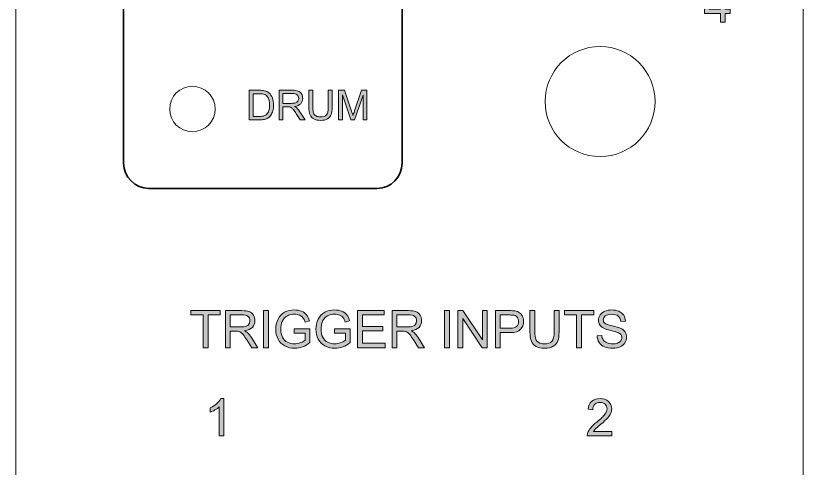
# Model space of a CAD drawing. Header units: millimetres. Extents: x -27 to 27, y -111 to 111.
# Drawn here: x -26.9 to 26.9, y -28.5 to 2.4 of the extents above; entities that cross this region are included whole.
import ezdxf

# ---------------------------------------------------------------- set-up
doc = ezdxf.new("R2010")
doc.units = ezdxf.units.MM
doc.header["$MEASUREMENT"] = 0
doc.layers.add('Decoupe', color=7, linetype='Continuous')
doc.layers.add('Impression', color=7, linetype='Continuous')

# ---------------------------------------------------------------- blocks, each defined once
blk = doc.blocks.new('block 2')
at = {"layer": 'Decoupe', "color": 240, "lineweight": 18, "true_color": 0xed1c24}
blk.add_lwpolyline([(26.86, -110.998), (-26.86, -110.998), (-26.86, 110.998), (26.86, 110.998), (26.86, -110.998)], dxfattribs=at)
at = {"layer": 'Decoupe', "color": 240, "lineweight": 18, "true_color": 0xed1f24}
for points in [[(9.25, -3.494), (9.25, -5.565), (10.929, -7.244), (13, -7.244), (15.071, -7.244), (16.75, -5.565), (16.75, -3.494), (16.75, -1.423), (15.071, 0.256), (13, 0.256), (10.929, 0.256), (9.25, -1.423), (9.25, -3.494)], [(-16.36, -4), (-16.36, -4.856), (-15.666, -5.55), (-14.81, -5.55), (-13.954, -5.55), (-13.259, -4.856), (-13.259, -4), (-13.259, -3.144), (-13.954, -2.45), (-14.81, -2.45), (-15.666, -2.45), (-16.36, -3.144), (-16.36, -4)]]:
    blk.add_open_spline(points, degree=3, knots=[0, 0, 0, 0, 1, 1, 1, 2, 2, 2, 3, 3, 3, 4, 4, 4, 4], dxfattribs=at)
blk = doc.blocks.new('block 4')
at = {"layer": 'Impression', "true_color": 0xffffff}
h = blk.add_hatch(color=7, dxfattribs=at)
h.dxf.hatch_style = 2
edge = h.paths.add_edge_path()
edge.add_spline(control_points=[(-12.667, -26.268), (-12.667, -26.268), (-12.977, -26.268), (-12.977, -26.268), (-12.977, -26.268), (-12.977, -24.292), (-12.977, -24.292), (-13.051, -24.363), (-13.149, -24.434), (-13.271, -24.506), (-13.391, -24.577), (-13.5, -24.63), (-13.597, -24.666), (-13.597, -24.666), (-13.597, -24.366), (-13.597, -24.366), (-13.423, -24.284), (-13.272, -24.186), (-13.142, -24.07), (-13.012, -23.954), (-12.92, -23.841), (-12.866, -23.732), (-12.866, -23.732), (-12.667, -23.732), (-12.667, -23.732), (-12.667, -23.732), (-12.667, -26.268), (-12.667, -26.268)], knot_values=[0, 0, 0, 0, 1, 1, 1, 2, 2, 2, 3, 3, 3, 4, 4, 4, 5, 5, 5, 6, 6, 6, 7, 7, 7, 8, 8, 8, 9, 9, 9, 9], degree=3, periodic=1)
at = {"layer": 'Impression', "lineweight": 0}
blk.add_open_spline([(-12.667, -26.268), (-12.667, -26.268), (-12.977, -26.268), (-12.977, -26.268), (-12.977, -26.268), (-12.977, -24.292), (-12.977, -24.292), (-13.051, -24.363), (-13.149, -24.434), (-13.271, -24.506), (-13.391, -24.577), (-13.5, -24.63), (-13.597, -24.666), (-13.597, -24.666), (-13.597, -24.366), (-13.597, -24.366), (-13.423, -24.284), (-13.272, -24.186), (-13.142, -24.07), (-13.012, -23.954), (-12.92, -23.841), (-12.866, -23.732), (-12.866, -23.732), (-12.667, -23.732), (-12.667, -23.732), (-12.667, -23.732), (-12.667, -26.268), (-12.667, -26.268)], degree=3, knots=[0, 0, 0, 0, 1, 1, 1, 2, 2, 2, 3, 3, 3, 4, 4, 4, 5, 5, 5, 6, 6, 6, 7, 7, 7, 8, 8, 8, 9, 9, 9, 9], dxfattribs=at)
blk = doc.blocks.new('block 5')
at = {"layer": 'Impression', "true_color": 0xffffff}
h = blk.add_hatch(color=7, dxfattribs=at)
h.dxf.hatch_style = 2
edge = h.paths.add_edge_path()
edge.add_spline(control_points=[(13.795, -25.97), (13.795, -25.97), (13.795, -26.268), (13.795, -26.268), (13.795, -26.268), (12.126, -26.268), (12.126, -26.268), (12.124, -26.193), (12.136, -26.121), (12.162, -26.052), (12.205, -25.939), (12.273, -25.827), (12.367, -25.717), (12.46, -25.606), (12.595, -25.479), (12.772, -25.334), (13.047, -25.109), (13.232, -24.931), (13.328, -24.799), (13.425, -24.668), (13.473, -24.544), (13.473, -24.426), (13.473, -24.303), (13.429, -24.2), (13.341, -24.115), (13.253, -24.031), (13.139, -23.989), (12.998, -23.989), (12.848, -23.989), (12.729, -24.034), (12.639, -24.123), (12.55, -24.213), (12.504, -24.337), (12.503, -24.495), (12.503, -24.495), (12.185, -24.463), (12.185, -24.463), (12.206, -24.225), (12.289, -24.044), (12.431, -23.919), (12.573, -23.795), (12.764, -23.732), (13.005, -23.732), (13.247, -23.732), (13.439, -23.799), (13.58, -23.934), (13.721, -24.068), (13.792, -24.234), (13.792, -24.433), (13.792, -24.534), (13.771, -24.634), (13.73, -24.731), (13.688, -24.829), (13.62, -24.932), (13.524, -25.04), (13.428, -25.147), (13.269, -25.296), (13.046, -25.484), (12.86, -25.64), (12.74, -25.746), (12.688, -25.802), (12.635, -25.857), (12.591, -25.914), (12.557, -25.97), (12.557, -25.97), (13.795, -25.97), (13.795, -25.97)], knot_values=[0, 0, 0, 0, 1, 1, 1, 2, 2, 2, 3, 3, 3, 4, 4, 4, 5, 5, 5, 6, 6, 6, 7, 7, 7, 8, 8, 8, 9, 9, 9, 10, 10, 10, 11, 11, 11, 12, 12, 12, 13, 13, 13, 14, 14, 14, 15, 15, 15, 16, 16, 16, 17, 17, 17, 18, 18, 18, 19, 19, 19, 20, 20, 20, 21, 21, 21, 22, 22, 22, 22], degree=3, periodic=1)
at = {"layer": 'Impression', "lineweight": 0}
blk.add_open_spline([(13.795, -25.97), (13.795, -25.97), (13.795, -26.268), (13.795, -26.268), (13.795, -26.268), (12.126, -26.268), (12.126, -26.268), (12.124, -26.193), (12.136, -26.121), (12.162, -26.052), (12.205, -25.939), (12.273, -25.827), (12.367, -25.717), (12.46, -25.606), (12.595, -25.479), (12.772, -25.334), (13.047, -25.109), (13.232, -24.931), (13.328, -24.799), (13.425, -24.668), (13.473, -24.544), (13.473, -24.426), (13.473, -24.303), (13.429, -24.2), (13.341, -24.115), (13.253, -24.031), (13.139, -23.989), (12.998, -23.989), (12.848, -23.989), (12.729, -24.034), (12.639, -24.123), (12.55, -24.213), (12.504, -24.337), (12.503, -24.495), (12.503, -24.495), (12.185, -24.463), (12.185, -24.463), (12.206, -24.225), (12.289, -24.044), (12.431, -23.919), (12.573, -23.795), (12.764, -23.732), (13.005, -23.732), (13.247, -23.732), (13.439, -23.799), (13.58, -23.934), (13.721, -24.068), (13.792, -24.234), (13.792, -24.433), (13.792, -24.534), (13.771, -24.634), (13.73, -24.731), (13.688, -24.829), (13.62, -24.932), (13.524, -25.04), (13.428, -25.147), (13.269, -25.296), (13.046, -25.484), (12.86, -25.64), (12.74, -25.746), (12.688, -25.802), (12.635, -25.857), (12.591, -25.914), (12.557, -25.97), (12.557, -25.97), (13.795, -25.97), (13.795, -25.97)], degree=3, knots=[0, 0, 0, 0, 1, 1, 1, 2, 2, 2, 3, 3, 3, 4, 4, 4, 5, 5, 5, 6, 6, 6, 7, 7, 7, 8, 8, 8, 9, 9, 9, 10, 10, 10, 11, 11, 11, 12, 12, 12, 13, 13, 13, 14, 14, 14, 15, 15, 15, 16, 16, 16, 17, 17, 17, 18, 18, 18, 19, 19, 19, 20, 20, 20, 21, 21, 21, 22, 22, 22, 22], dxfattribs=at)
blk = doc.blocks.new('block 9')
at = {"layer": 'Impression', "true_color": 0xffffff}
h = blk.add_hatch(color=7, dxfattribs=at)
h.dxf.hatch_style = 2
edge = h.paths.add_edge_path()
edge.add_spline(control_points=[(-7.857, -19.272), (-7.857, -19.272), (-7.857, -18.976), (-7.857, -18.976), (-7.857, -18.976), (-6.788, -18.974), (-6.788, -18.974), (-6.788, -18.974), (-6.788, -19.911), (-6.788, -19.911), (-6.952, -20.042), (-7.121, -20.141), (-7.295, -20.207), (-7.47, -20.273), (-7.649, -20.306), (-7.833, -20.306), (-8.081, -20.306), (-8.306, -20.253), (-8.509, -20.146), (-8.712, -20.04), (-8.865, -19.886), (-8.968, -19.686), (-9.072, -19.485), (-9.123, -19.26), (-9.123, -19.012), (-9.123, -18.766), (-9.072, -18.537), (-8.969, -18.324), (-8.866, -18.111), (-8.718, -17.953), (-8.525, -17.849), (-8.332, -17.746), (-8.11, -17.694), (-7.859, -17.694), (-7.676, -17.694), (-7.511, -17.724), (-7.364, -17.783), (-7.216, -17.842), (-7.1, -17.924), (-7.016, -18.03), (-6.933, -18.136), (-6.869, -18.274), (-6.825, -18.444), (-6.825, -18.444), (-7.127, -18.526), (-7.127, -18.526), (-7.164, -18.398), (-7.212, -18.297), (-7.268, -18.223), (-7.324, -18.15), (-7.405, -18.091), (-7.509, -18.047), (-7.614, -18.002), (-7.729, -17.98), (-7.857, -17.98), (-8.01, -17.98), (-8.142, -18.003), (-8.253, -18.05), (-8.365, -18.096), (-8.454, -18.158), (-8.522, -18.233), (-8.591, -18.309), (-8.644, -18.393), (-8.682, -18.483), (-8.746, -18.639), (-8.779, -18.809), (-8.779, -18.991), (-8.779, -19.216), (-8.74, -19.405), (-8.662, -19.556), (-8.584, -19.708), (-8.472, -19.821), (-8.324, -19.894), (-8.176, -19.967), (-8.018, -20.004), (-7.852, -20.004), (-7.707, -20.004), (-7.566, -19.976), (-7.428, -19.921), (-7.291, -19.865), (-7.186, -19.805), (-7.115, -19.742), (-7.115, -19.742), (-7.115, -19.272), (-7.115, -19.272), (-7.115, -19.272), (-7.857, -19.272), (-7.857, -19.272)], knot_values=[0, 0, 0, 0, 1, 1, 1, 2, 2, 2, 3, 3, 3, 4, 4, 4, 5, 5, 5, 6, 6, 6, 7, 7, 7, 8, 8, 8, 9, 9, 9, 10, 10, 10, 11, 11, 11, 12, 12, 12, 13, 13, 13, 14, 14, 14, 15, 15, 15, 16, 16, 16, 17, 17, 17, 18, 18, 18, 19, 19, 19, 20, 20, 20, 21, 21, 21, 22, 22, 22, 23, 23, 23, 24, 24, 24, 25, 25, 25, 26, 26, 26, 27, 27, 27, 28, 28, 28, 29, 29, 29, 29], degree=3, periodic=1)
h = blk.add_hatch(color=7, dxfattribs=at)
h.dxf.hatch_style = 2
edge = h.paths.add_edge_path()
edge.add_spline(control_points=[(-5.113, -19.272), (-5.113, -19.272), (-5.113, -18.976), (-5.113, -18.976), (-5.113, -18.976), (-4.044, -18.974), (-4.044, -18.974), (-4.044, -18.974), (-4.044, -19.911), (-4.044, -19.911), (-4.208, -20.042), (-4.377, -20.141), (-4.552, -20.207), (-4.727, -20.273), (-4.906, -20.306), (-5.089, -20.306), (-5.337, -20.306), (-5.562, -20.253), (-5.765, -20.146), (-5.968, -20.04), (-6.121, -19.886), (-6.225, -19.686), (-6.328, -19.485), (-6.38, -19.26), (-6.38, -19.012), (-6.38, -18.766), (-6.328, -18.537), (-6.225, -18.324), (-6.123, -18.111), (-5.974, -17.953), (-5.782, -17.849), (-5.589, -17.746), (-5.367, -17.694), (-5.115, -17.694), (-4.933, -17.694), (-4.767, -17.724), (-4.62, -17.783), (-4.472, -17.842), (-4.357, -17.924), (-4.273, -18.03), (-4.189, -18.136), (-4.125, -18.274), (-4.082, -18.444), (-4.082, -18.444), (-4.383, -18.526), (-4.383, -18.526), (-4.421, -18.398), (-4.468, -18.297), (-4.524, -18.223), (-4.581, -18.15), (-4.661, -18.091), (-4.765, -18.047), (-4.87, -18.002), (-4.986, -17.98), (-5.113, -17.98), (-5.266, -17.98), (-5.398, -18.003), (-5.509, -18.05), (-5.621, -18.096), (-5.711, -18.158), (-5.779, -18.233), (-5.848, -18.309), (-5.901, -18.393), (-5.939, -18.483), (-6.003, -18.639), (-6.035, -18.809), (-6.035, -18.991), (-6.035, -19.216), (-5.996, -19.405), (-5.919, -19.556), (-5.841, -19.708), (-5.729, -19.821), (-5.58, -19.894), (-5.432, -19.967), (-5.274, -20.004), (-5.108, -20.004), (-4.964, -20.004), (-4.822, -19.976), (-4.685, -19.921), (-4.547, -19.865), (-4.442, -19.805), (-4.371, -19.742), (-4.371, -19.742), (-4.371, -19.272), (-4.371, -19.272), (-4.371, -19.272), (-5.113, -19.272), (-5.113, -19.272)], knot_values=[0, 0, 0, 0, 1, 1, 1, 2, 2, 2, 3, 3, 3, 4, 4, 4, 5, 5, 5, 6, 6, 6, 7, 7, 7, 8, 8, 8, 9, 9, 9, 10, 10, 10, 11, 11, 11, 12, 12, 12, 13, 13, 13, 14, 14, 14, 15, 15, 15, 16, 16, 16, 17, 17, 17, 18, 18, 18, 19, 19, 19, 20, 20, 20, 21, 21, 21, 22, 22, 22, 23, 23, 23, 24, 24, 24, 25, 25, 25, 26, 26, 26, 27, 27, 27, 28, 28, 28, 29, 29, 29, 29], degree=3, periodic=1)
h = blk.add_hatch(color=7, dxfattribs=at)
h.dxf.hatch_style = 2
edge = h.paths.add_edge_path()
edge.add_spline(control_points=[(12.8, -19.451), (12.8, -19.451), (13.115, -19.424), (13.115, -19.424), (13.13, -19.55), (13.164, -19.654), (13.22, -19.735), (13.274, -19.815), (13.359, -19.881), (13.473, -19.931), (13.588, -19.981), (13.717, -20.006), (13.861, -20.006), (13.988, -20.006), (14.101, -19.987), (14.199, -19.949), (14.296, -19.911), (14.369, -19.859), (14.416, -19.793), (14.464, -19.727), (14.488, -19.655), (14.488, -19.577), (14.488, -19.498), (14.465, -19.429), (14.419, -19.37), (14.373, -19.31), (14.297, -19.261), (14.192, -19.22), (14.124, -19.194), (13.974, -19.153), (13.742, -19.097), (13.51, -19.042), (13.348, -18.989), (13.255, -18.94), (13.134, -18.877), (13.044, -18.798), (12.985, -18.705), (12.926, -18.611), (12.896, -18.506), (12.896, -18.39), (12.896, -18.263), (12.932, -18.144), (13.005, -18.033), (13.077, -17.922), (13.183, -17.838), (13.321, -17.78), (13.461, -17.723), (13.615, -17.694), (13.785, -17.694), (13.972, -17.694), (14.137, -17.724), (14.281, -17.785), (14.423, -17.845), (14.533, -17.934), (14.61, -18.051), (14.687, -18.168), (14.728, -18.301), (14.734, -18.449), (14.734, -18.449), (14.414, -18.473), (14.414, -18.473), (14.396, -18.313), (14.338, -18.193), (14.239, -18.111), (14.139, -18.03), (13.993, -17.989), (13.799, -17.989), (13.596, -17.989), (13.45, -18.026), (13.357, -18.1), (13.264, -18.174), (13.218, -18.263), (13.218, -18.368), (13.218, -18.458), (13.251, -18.533), (13.317, -18.592), (13.381, -18.65), (13.549, -18.71), (13.82, -18.772), (14.092, -18.833), (14.279, -18.887), (14.379, -18.933), (14.527, -19.001), (14.635, -19.086), (14.705, -19.191), (14.775, -19.294), (14.81, -19.414), (14.81, -19.549), (14.81, -19.684), (14.771, -19.811), (14.695, -19.929), (14.618, -20.048), (14.507, -20.141), (14.363, -20.207), (14.219, -20.273), (14.057, -20.306), (13.876, -20.306), (13.648, -20.306), (13.457, -20.272), (13.302, -20.206), (13.147, -20.139), (13.027, -20.039), (12.938, -19.905), (12.851, -19.771), (12.804, -19.62), (12.8, -19.451)], knot_values=[0, 0, 0, 0, 1, 1, 1, 2, 2, 2, 3, 3, 3, 4, 4, 4, 5, 5, 5, 6, 6, 6, 7, 7, 7, 8, 8, 8, 9, 9, 9, 10, 10, 10, 11, 11, 11, 12, 12, 12, 13, 13, 13, 14, 14, 14, 15, 15, 15, 16, 16, 16, 17, 17, 17, 18, 18, 18, 19, 19, 19, 20, 20, 20, 21, 21, 21, 22, 22, 22, 23, 23, 23, 24, 24, 24, 25, 25, 25, 26, 26, 26, 27, 27, 27, 28, 28, 28, 29, 29, 29, 30, 30, 30, 31, 31, 31, 32, 32, 32, 33, 33, 33, 34, 34, 34, 35, 35, 35, 35], degree=3, periodic=1)
h = blk.add_hatch(color=7, dxfattribs=at)
h.dxf.hatch_style = 2
h.paths.add_polyline_path([(-14.079, -20.263), (-14.079, -18.035), (-14.911, -18.035), (-14.911, -17.737), (-12.909, -17.737), (-12.909, -18.035), (-13.745, -18.035), (-13.745, -20.263)])
h = blk.add_hatch(color=7, dxfattribs=at)
h.dxf.hatch_style = 2
edge = h.paths.add_edge_path()
edge.add_spline(control_points=[(-12.562, -20.263), (-12.562, -20.263), (-12.562, -17.737), (-12.562, -17.737), (-12.562, -17.737), (-11.442, -17.737), (-11.442, -17.737), (-11.217, -17.737), (-11.046, -17.76), (-10.929, -17.806), (-10.811, -17.851), (-10.718, -17.931), (-10.648, -18.046), (-10.578, -18.16), (-10.543, -18.288), (-10.543, -18.426), (-10.543, -18.606), (-10.601, -18.756), (-10.717, -18.879), (-10.833, -19.002), (-11.012, -19.08), (-11.254, -19.114), (-11.166, -19.156), (-11.099, -19.198), (-11.053, -19.239), (-10.955, -19.329), (-10.862, -19.441), (-10.775, -19.575), (-10.775, -19.575), (-10.336, -20.263), (-10.336, -20.263), (-10.336, -20.263), (-10.756, -20.263), (-10.756, -20.263), (-10.756, -20.263), (-11.09, -19.737), (-11.09, -19.737), (-11.188, -19.586), (-11.268, -19.47), (-11.332, -19.389), (-11.395, -19.309), (-11.451, -19.253), (-11.501, -19.22), (-11.551, -19.188), (-11.602, -19.166), (-11.654, -19.153), (-11.692, -19.145), (-11.754, -19.141), (-11.84, -19.141), (-11.84, -19.141), (-12.227, -19.141), (-12.227, -19.141), (-12.227, -19.141), (-12.227, -20.263), (-12.227, -20.263), (-12.227, -20.263), (-12.562, -20.263), (-12.562, -20.263)], knot_values=[0, 0, 0, 0, 1, 1, 1, 2, 2, 2, 3, 3, 3, 4, 4, 4, 5, 5, 5, 6, 6, 6, 7, 7, 7, 8, 8, 8, 9, 9, 9, 10, 10, 10, 11, 11, 11, 12, 12, 12, 13, 13, 13, 14, 14, 14, 15, 15, 15, 16, 16, 16, 17, 17, 17, 18, 18, 18, 19, 19, 19, 19], degree=3, periodic=1)
edge = h.paths.add_edge_path()
edge.add_spline(control_points=[(-12.227, -18.852), (-12.227, -18.852), (-11.509, -18.852), (-11.509, -18.852), (-11.356, -18.852), (-11.237, -18.836), (-11.151, -18.805), (-11.065, -18.773), (-10.999, -18.722), (-10.954, -18.653), (-10.91, -18.583), (-10.887, -18.508), (-10.887, -18.426), (-10.887, -18.307), (-10.931, -18.209), (-11.017, -18.132), (-11.104, -18.055), (-11.241, -18.016), (-11.428, -18.016), (-11.428, -18.016), (-12.227, -18.016), (-12.227, -18.016), (-12.227, -18.016), (-12.227, -18.852), (-12.227, -18.852)], knot_values=[0, 0, 0, 0, 1, 1, 1, 2, 2, 2, 3, 3, 3, 4, 4, 4, 5, 5, 5, 6, 6, 6, 7, 7, 7, 8, 8, 8, 8], degree=3, periodic=1)
h = blk.add_hatch(color=7, dxfattribs=at)
h.dxf.hatch_style = 2
h.paths.add_polyline_path([(-9.963, -20.263), (-9.963, -17.737), (-9.628, -17.737), (-9.628, -20.263)])
h = blk.add_hatch(color=7, dxfattribs=at)
h.dxf.hatch_style = 2
h.paths.add_polyline_path([(-3.544, -20.263), (-3.544, -17.737), (-1.718, -17.737), (-1.718, -18.035), (-3.209, -18.035), (-3.209, -18.809), (-1.813, -18.809), (-1.813, -19.105), (-3.209, -19.105), (-3.209, -19.965), (-1.659, -19.965), (-1.659, -20.263)])
h = blk.add_hatch(color=7, dxfattribs=at)
h.dxf.hatch_style = 2
edge = h.paths.add_edge_path()
edge.add_spline(control_points=[(-1.193, -20.263), (-1.193, -20.263), (-1.193, -17.737), (-1.193, -17.737), (-1.193, -17.737), (-0.073, -17.737), (-0.073, -17.737), (0.152, -17.737), (0.323, -17.76), (0.44, -17.806), (0.557, -17.851), (0.651, -17.931), (0.721, -18.046), (0.791, -18.16), (0.826, -18.288), (0.826, -18.426), (0.826, -18.606), (0.768, -18.756), (0.652, -18.879), (0.536, -19.002), (0.357, -19.08), (0.115, -19.114), (0.203, -19.156), (0.271, -19.198), (0.316, -19.239), (0.414, -19.329), (0.506, -19.441), (0.594, -19.575), (0.594, -19.575), (1.033, -20.263), (1.033, -20.263), (1.033, -20.263), (0.613, -20.263), (0.613, -20.263), (0.613, -20.263), (0.278, -19.737), (0.278, -19.737), (0.181, -19.586), (0.101, -19.47), (0.037, -19.389), (-0.025, -19.309), (-0.082, -19.253), (-0.132, -19.22), (-0.182, -19.188), (-0.233, -19.166), (-0.285, -19.153), (-0.322, -19.145), (-0.384, -19.141), (-0.471, -19.141), (-0.471, -19.141), (-0.859, -19.141), (-0.859, -19.141), (-0.859, -19.141), (-0.859, -20.263), (-0.859, -20.263), (-0.859, -20.263), (-1.193, -20.263), (-1.193, -20.263)], knot_values=[0, 0, 0, 0, 1, 1, 1, 2, 2, 2, 3, 3, 3, 4, 4, 4, 5, 5, 5, 6, 6, 6, 7, 7, 7, 8, 8, 8, 9, 9, 9, 10, 10, 10, 11, 11, 11, 12, 12, 12, 13, 13, 13, 14, 14, 14, 15, 15, 15, 16, 16, 16, 17, 17, 17, 18, 18, 18, 19, 19, 19, 19], degree=3, periodic=1)
edge = h.paths.add_edge_path()
edge.add_spline(control_points=[(-0.859, -18.852), (-0.859, -18.852), (-0.14, -18.852), (-0.14, -18.852), (0.012, -18.852), (0.132, -18.836), (0.218, -18.805), (0.305, -18.773), (0.37, -18.722), (0.415, -18.653), (0.46, -18.583), (0.482, -18.508), (0.482, -18.426), (0.482, -18.307), (0.438, -18.209), (0.352, -18.132), (0.265, -18.055), (0.128, -18.016), (-0.059, -18.016), (-0.059, -18.016), (-0.859, -18.016), (-0.859, -18.016), (-0.859, -18.016), (-0.859, -18.852), (-0.859, -18.852)], knot_values=[0, 0, 0, 0, 1, 1, 1, 2, 2, 2, 3, 3, 3, 4, 4, 4, 5, 5, 5, 6, 6, 6, 7, 7, 7, 8, 8, 8, 8], degree=3, periodic=1)
h = blk.add_hatch(color=7, dxfattribs=at)
h.dxf.hatch_style = 2
h.paths.add_polyline_path([(2.387, -20.263), (2.387, -17.737), (2.721, -17.737), (2.721, -20.263)])
h = blk.add_hatch(color=7, dxfattribs=at)
h.dxf.hatch_style = 2
h.paths.add_polyline_path([(3.307, -20.263), (3.307, -17.737), (3.649, -17.737), (4.975, -19.72), (4.975, -17.737), (5.296, -17.737), (5.296, -20.263), (4.953, -20.263), (3.627, -18.278), (3.627, -20.263)])
h = blk.add_hatch(color=7, dxfattribs=at)
h.dxf.hatch_style = 2
edge = h.paths.add_edge_path()
edge.add_spline(control_points=[(5.858, -20.263), (5.858, -20.263), (5.858, -17.737), (5.858, -17.737), (5.858, -17.737), (6.81, -17.737), (6.81, -17.737), (6.978, -17.737), (7.106, -17.745), (7.195, -17.761), (7.319, -17.782), (7.423, -17.821), (7.506, -17.879), (7.59, -17.938), (7.658, -18.019), (7.709, -18.123), (7.76, -18.228), (7.785, -18.343), (7.785, -18.468), (7.785, -18.682), (7.717, -18.864), (7.581, -19.013), (7.443, -19.162), (7.197, -19.236), (6.84, -19.236), (6.84, -19.236), (6.192, -19.236), (6.192, -19.236), (6.192, -19.236), (6.192, -20.263), (6.192, -20.263), (6.192, -20.263), (5.858, -20.263), (5.858, -20.263)], knot_values=[0, 0, 0, 0, 1, 1, 1, 2, 2, 2, 3, 3, 3, 4, 4, 4, 5, 5, 5, 6, 6, 6, 7, 7, 7, 8, 8, 8, 9, 9, 9, 10, 10, 10, 11, 11, 11, 11], degree=3, periodic=1)
edge = h.paths.add_edge_path()
edge.add_spline(control_points=[(6.192, -18.938), (6.192, -18.938), (6.845, -18.938), (6.845, -18.938), (7.061, -18.938), (7.214, -18.898), (7.305, -18.817), (7.395, -18.737), (7.441, -18.624), (7.441, -18.478), (7.441, -18.372), (7.415, -18.282), (7.361, -18.207), (7.308, -18.131), (7.237, -18.082), (7.15, -18.058), (7.093, -18.043), (6.989, -18.035), (6.838, -18.035), (6.838, -18.035), (6.192, -18.035), (6.192, -18.035), (6.192, -18.035), (6.192, -18.938), (6.192, -18.938)], knot_values=[0, 0, 0, 0, 1, 1, 1, 2, 2, 2, 3, 3, 3, 4, 4, 4, 5, 5, 5, 6, 6, 6, 7, 7, 7, 8, 8, 8, 8], degree=3, periodic=1)
h = blk.add_hatch(color=7, dxfattribs=at)
h.dxf.hatch_style = 2
edge = h.paths.add_edge_path()
edge.add_spline(control_points=[(9.868, -17.737), (9.868, -17.737), (10.202, -17.737), (10.202, -17.737), (10.202, -17.737), (10.202, -19.196), (10.202, -19.196), (10.202, -19.45), (10.173, -19.652), (10.116, -19.801), (10.058, -19.95), (9.955, -20.072), (9.805, -20.165), (9.655, -20.259), (9.459, -20.306), (9.215, -20.306), (8.979, -20.306), (8.785, -20.265), (8.635, -20.183), (8.484, -20.102), (8.377, -19.984), (8.312, -19.829), (8.248, -19.675), (8.216, -19.464), (8.216, -19.196), (8.216, -19.196), (8.216, -17.737), (8.216, -17.737), (8.216, -17.737), (8.55, -17.737), (8.55, -17.737), (8.55, -17.737), (8.55, -19.195), (8.55, -19.195), (8.55, -19.414), (8.571, -19.576), (8.611, -19.68), (8.652, -19.783), (8.722, -19.864), (8.822, -19.92), (8.921, -19.976), (9.042, -20.004), (9.186, -20.004), (9.431, -20.004), (9.607, -19.948), (9.711, -19.837), (9.816, -19.726), (9.868, -19.512), (9.868, -19.195), (9.868, -19.195), (9.868, -17.737), (9.868, -17.737)], knot_values=[0, 0, 0, 0, 1, 1, 1, 2, 2, 2, 3, 3, 3, 4, 4, 4, 5, 5, 5, 6, 6, 6, 7, 7, 7, 8, 8, 8, 9, 9, 9, 10, 10, 10, 11, 11, 11, 12, 12, 12, 13, 13, 13, 14, 14, 14, 15, 15, 15, 16, 16, 16, 17, 17, 17, 17], degree=3, periodic=1)
h = blk.add_hatch(color=7, dxfattribs=at)
h.dxf.hatch_style = 2
h.paths.add_polyline_path([(11.401, -20.263), (11.401, -18.035), (10.569, -18.035), (10.569, -17.737), (12.57, -17.737), (12.57, -18.035), (11.735, -18.035), (11.735, -20.263)])
at = {"layer": 'Impression', "lineweight": 0}
for points in [[(-14.079, -20.263), (-14.079, -18.035), (-14.911, -18.035), (-14.911, -17.737), (-12.909, -17.737), (-12.909, -18.035), (-13.745, -18.035), (-13.745, -20.263), (-14.079, -20.263)], [(-9.963, -20.263), (-9.963, -17.737), (-9.628, -17.737), (-9.628, -20.263), (-9.963, -20.263)], [(-3.544, -20.263), (-3.544, -17.737), (-1.718, -17.737), (-1.718, -18.035), (-3.209, -18.035), (-3.209, -18.809), (-1.813, -18.809), (-1.813, -19.105), (-3.209, -19.105), (-3.209, -19.965), (-1.659, -19.965), (-1.659, -20.263), (-3.544, -20.263)], [(2.387, -20.263), (2.387, -17.737), (2.721, -17.737), (2.721, -20.263), (2.387, -20.263)], [(3.307, -20.263), (3.307, -17.737), (3.649, -17.737), (4.975, -19.72), (4.975, -17.737), (5.296, -17.737), (5.296, -20.263), (4.953, -20.263), (3.627, -18.278), (3.627, -20.263), (3.307, -20.263)], [(11.401, -20.263), (11.401, -18.035), (10.569, -18.035), (10.569, -17.737), (12.57, -17.737), (12.57, -18.035), (11.735, -18.035), (11.735, -20.263), (11.401, -20.263)]]:
    blk.add_lwpolyline(points, dxfattribs=at)
for points, knots in [([(-7.857, -19.272), (-7.857, -19.272), (-7.857, -18.976), (-7.857, -18.976), (-7.857, -18.976), (-6.788, -18.974), (-6.788, -18.974), (-6.788, -18.974), (-6.788, -19.911), (-6.788, -19.911), (-6.952, -20.042), (-7.121, -20.141), (-7.295, -20.207), (-7.47, -20.273), (-7.649, -20.306), (-7.833, -20.306), (-8.081, -20.306), (-8.306, -20.253), (-8.509, -20.146), (-8.712, -20.04), (-8.865, -19.886), (-8.968, -19.686), (-9.072, -19.485), (-9.123, -19.26), (-9.123, -19.012), (-9.123, -18.766), (-9.072, -18.537), (-8.969, -18.324), (-8.866, -18.111), (-8.718, -17.953), (-8.525, -17.849), (-8.332, -17.746), (-8.11, -17.694), (-7.859, -17.694), (-7.676, -17.694), (-7.511, -17.724), (-7.364, -17.783), (-7.216, -17.842), (-7.1, -17.924), (-7.016, -18.03), (-6.933, -18.136), (-6.869, -18.274), (-6.825, -18.444), (-6.825, -18.444), (-7.127, -18.526), (-7.127, -18.526), (-7.164, -18.398), (-7.212, -18.297), (-7.268, -18.223), (-7.324, -18.15), (-7.405, -18.091), (-7.509, -18.047), (-7.614, -18.002), (-7.729, -17.98), (-7.857, -17.98), (-8.01, -17.98), (-8.142, -18.003), (-8.253, -18.05), (-8.365, -18.096), (-8.454, -18.158), (-8.522, -18.233), (-8.591, -18.309), (-8.644, -18.393), (-8.682, -18.483), (-8.746, -18.639), (-8.779, -18.809), (-8.779, -18.991), (-8.779, -19.216), (-8.74, -19.405), (-8.662, -19.556), (-8.584, -19.708), (-8.472, -19.821), (-8.324, -19.894), (-8.176, -19.967), (-8.018, -20.004), (-7.852, -20.004), (-7.707, -20.004), (-7.566, -19.976), (-7.428, -19.921), (-7.291, -19.865), (-7.186, -19.805), (-7.115, -19.742), (-7.115, -19.742), (-7.115, -19.272), (-7.115, -19.272), (-7.115, -19.272), (-7.857, -19.272), (-7.857, -19.272)], [0, 0, 0, 0, 1, 1, 1, 2, 2, 2, 3, 3, 3, 4, 4, 4, 5, 5, 5, 6, 6, 6, 7, 7, 7, 8, 8, 8, 9, 9, 9, 10, 10, 10, 11, 11, 11, 12, 12, 12, 13, 13, 13, 14, 14, 14, 15, 15, 15, 16, 16, 16, 17, 17, 17, 18, 18, 18, 19, 19, 19, 20, 20, 20, 21, 21, 21, 22, 22, 22, 23, 23, 23, 24, 24, 24, 25, 25, 25, 26, 26, 26, 27, 27, 27, 28, 28, 28, 29, 29, 29, 29]), ([(-5.113, -19.272), (-5.113, -19.272), (-5.113, -18.976), (-5.113, -18.976), (-5.113, -18.976), (-4.044, -18.974), (-4.044, -18.974), (-4.044, -18.974), (-4.044, -19.911), (-4.044, -19.911), (-4.208, -20.042), (-4.377, -20.141), (-4.552, -20.207), (-4.727, -20.273), (-4.906, -20.306), (-5.089, -20.306), (-5.337, -20.306), (-5.562, -20.253), (-5.765, -20.146), (-5.968, -20.04), (-6.121, -19.886), (-6.225, -19.686), (-6.328, -19.485), (-6.38, -19.26), (-6.38, -19.012), (-6.38, -18.766), (-6.328, -18.537), (-6.225, -18.324), (-6.123, -18.111), (-5.974, -17.953), (-5.782, -17.849), (-5.589, -17.746), (-5.367, -17.694), (-5.115, -17.694), (-4.933, -17.694), (-4.767, -17.724), (-4.62, -17.783), (-4.472, -17.842), (-4.357, -17.924), (-4.273, -18.03), (-4.189, -18.136), (-4.125, -18.274), (-4.082, -18.444), (-4.082, -18.444), (-4.383, -18.526), (-4.383, -18.526), (-4.421, -18.398), (-4.468, -18.297), (-4.524, -18.223), (-4.581, -18.15), (-4.661, -18.091), (-4.765, -18.047), (-4.87, -18.002), (-4.986, -17.98), (-5.113, -17.98), (-5.266, -17.98), (-5.398, -18.003), (-5.509, -18.05), (-5.621, -18.096), (-5.711, -18.158), (-5.779, -18.233), (-5.848, -18.309), (-5.901, -18.393), (-5.939, -18.483), (-6.003, -18.639), (-6.035, -18.809), (-6.035, -18.991), (-6.035, -19.216), (-5.996, -19.405), (-5.919, -19.556), (-5.841, -19.708), (-5.729, -19.821), (-5.58, -19.894), (-5.432, -19.967), (-5.274, -20.004), (-5.108, -20.004), (-4.964, -20.004), (-4.822, -19.976), (-4.685, -19.921), (-4.547, -19.865), (-4.442, -19.805), (-4.371, -19.742), (-4.371, -19.742), (-4.371, -19.272), (-4.371, -19.272), (-4.371, -19.272), (-5.113, -19.272), (-5.113, -19.272)], [0, 0, 0, 0, 1, 1, 1, 2, 2, 2, 3, 3, 3, 4, 4, 4, 5, 5, 5, 6, 6, 6, 7, 7, 7, 8, 8, 8, 9, 9, 9, 10, 10, 10, 11, 11, 11, 12, 12, 12, 13, 13, 13, 14, 14, 14, 15, 15, 15, 16, 16, 16, 17, 17, 17, 18, 18, 18, 19, 19, 19, 20, 20, 20, 21, 21, 21, 22, 22, 22, 23, 23, 23, 24, 24, 24, 25, 25, 25, 26, 26, 26, 27, 27, 27, 28, 28, 28, 29, 29, 29, 29]), ([(12.8, -19.451), (12.8, -19.451), (13.115, -19.424), (13.115, -19.424), (13.13, -19.55), (13.164, -19.654), (13.22, -19.735), (13.274, -19.815), (13.359, -19.881), (13.473, -19.931), (13.588, -19.981), (13.717, -20.006), (13.861, -20.006), (13.988, -20.006), (14.101, -19.987), (14.199, -19.949), (14.296, -19.911), (14.369, -19.859), (14.416, -19.793), (14.464, -19.727), (14.488, -19.655), (14.488, -19.577), (14.488, -19.498), (14.465, -19.429), (14.419, -19.37), (14.373, -19.31), (14.297, -19.261), (14.192, -19.22), (14.124, -19.194), (13.974, -19.153), (13.742, -19.097), (13.51, -19.042), (13.348, -18.989), (13.255, -18.94), (13.134, -18.877), (13.044, -18.798), (12.985, -18.705), (12.926, -18.611), (12.896, -18.506), (12.896, -18.39), (12.896, -18.263), (12.932, -18.144), (13.005, -18.033), (13.077, -17.922), (13.183, -17.838), (13.321, -17.78), (13.461, -17.723), (13.615, -17.694), (13.785, -17.694), (13.972, -17.694), (14.137, -17.724), (14.281, -17.785), (14.423, -17.845), (14.533, -17.934), (14.61, -18.051), (14.687, -18.168), (14.728, -18.301), (14.734, -18.449), (14.734, -18.449), (14.414, -18.473), (14.414, -18.473), (14.396, -18.313), (14.338, -18.193), (14.239, -18.111), (14.139, -18.03), (13.993, -17.989), (13.799, -17.989), (13.596, -17.989), (13.45, -18.026), (13.357, -18.1), (13.264, -18.174), (13.218, -18.263), (13.218, -18.368), (13.218, -18.458), (13.251, -18.533), (13.317, -18.592), (13.381, -18.65), (13.549, -18.71), (13.82, -18.772), (14.092, -18.833), (14.279, -18.887), (14.379, -18.933), (14.527, -19.001), (14.635, -19.086), (14.705, -19.191), (14.775, -19.294), (14.81, -19.414), (14.81, -19.549), (14.81, -19.684), (14.771, -19.811), (14.695, -19.929), (14.618, -20.048), (14.507, -20.141), (14.363, -20.207), (14.219, -20.273), (14.057, -20.306), (13.876, -20.306), (13.648, -20.306), (13.457, -20.272), (13.302, -20.206), (13.147, -20.139), (13.027, -20.039), (12.938, -19.905), (12.851, -19.771), (12.804, -19.62), (12.8, -19.451)], [0, 0, 0, 0, 1, 1, 1, 2, 2, 2, 3, 3, 3, 4, 4, 4, 5, 5, 5, 6, 6, 6, 7, 7, 7, 8, 8, 8, 9, 9, 9, 10, 10, 10, 11, 11, 11, 12, 12, 12, 13, 13, 13, 14, 14, 14, 15, 15, 15, 16, 16, 16, 17, 17, 17, 18, 18, 18, 19, 19, 19, 20, 20, 20, 21, 21, 21, 22, 22, 22, 23, 23, 23, 24, 24, 24, 25, 25, 25, 26, 26, 26, 27, 27, 27, 28, 28, 28, 29, 29, 29, 30, 30, 30, 31, 31, 31, 32, 32, 32, 33, 33, 33, 34, 34, 34, 35, 35, 35, 35]), ([(-12.562, -20.263), (-12.562, -20.263), (-12.562, -17.737), (-12.562, -17.737), (-12.562, -17.737), (-11.442, -17.737), (-11.442, -17.737), (-11.217, -17.737), (-11.046, -17.76), (-10.929, -17.806), (-10.811, -17.851), (-10.718, -17.931), (-10.648, -18.046), (-10.578, -18.16), (-10.543, -18.288), (-10.543, -18.426), (-10.543, -18.606), (-10.601, -18.756), (-10.717, -18.879), (-10.833, -19.002), (-11.012, -19.08), (-11.254, -19.114), (-11.166, -19.156), (-11.099, -19.198), (-11.053, -19.239), (-10.955, -19.329), (-10.862, -19.441), (-10.775, -19.575), (-10.775, -19.575), (-10.336, -20.263), (-10.336, -20.263), (-10.336, -20.263), (-10.756, -20.263), (-10.756, -20.263), (-10.756, -20.263), (-11.09, -19.737), (-11.09, -19.737), (-11.188, -19.586), (-11.268, -19.47), (-11.332, -19.389), (-11.395, -19.309), (-11.451, -19.253), (-11.501, -19.22), (-11.551, -19.188), (-11.602, -19.166), (-11.654, -19.153), (-11.692, -19.145), (-11.754, -19.141), (-11.84, -19.141), (-11.84, -19.141), (-12.227, -19.141), (-12.227, -19.141), (-12.227, -19.141), (-12.227, -20.263), (-12.227, -20.263), (-12.227, -20.263), (-12.562, -20.263), (-12.562, -20.263)], [0, 0, 0, 0, 1, 1, 1, 2, 2, 2, 3, 3, 3, 4, 4, 4, 5, 5, 5, 6, 6, 6, 7, 7, 7, 8, 8, 8, 9, 9, 9, 10, 10, 10, 11, 11, 11, 12, 12, 12, 13, 13, 13, 14, 14, 14, 15, 15, 15, 16, 16, 16, 17, 17, 17, 18, 18, 18, 19, 19, 19, 19]), ([(-12.227, -18.852), (-12.227, -18.852), (-11.509, -18.852), (-11.509, -18.852), (-11.356, -18.852), (-11.237, -18.836), (-11.151, -18.805), (-11.065, -18.773), (-10.999, -18.722), (-10.954, -18.653), (-10.91, -18.583), (-10.887, -18.508), (-10.887, -18.426), (-10.887, -18.307), (-10.931, -18.209), (-11.017, -18.132), (-11.104, -18.055), (-11.241, -18.016), (-11.428, -18.016), (-11.428, -18.016), (-12.227, -18.016), (-12.227, -18.016), (-12.227, -18.016), (-12.227, -18.852), (-12.227, -18.852)], [0, 0, 0, 0, 1, 1, 1, 2, 2, 2, 3, 3, 3, 4, 4, 4, 5, 5, 5, 6, 6, 6, 7, 7, 7, 8, 8, 8, 8]), ([(-1.193, -20.263), (-1.193, -20.263), (-1.193, -17.737), (-1.193, -17.737), (-1.193, -17.737), (-0.073, -17.737), (-0.073, -17.737), (0.152, -17.737), (0.323, -17.76), (0.44, -17.806), (0.557, -17.851), (0.651, -17.931), (0.721, -18.046), (0.791, -18.16), (0.826, -18.288), (0.826, -18.426), (0.826, -18.606), (0.768, -18.756), (0.652, -18.879), (0.536, -19.002), (0.357, -19.08), (0.115, -19.114), (0.203, -19.156), (0.271, -19.198), (0.316, -19.239), (0.414, -19.329), (0.506, -19.441), (0.594, -19.575), (0.594, -19.575), (1.033, -20.263), (1.033, -20.263), (1.033, -20.263), (0.613, -20.263), (0.613, -20.263), (0.613, -20.263), (0.278, -19.737), (0.278, -19.737), (0.181, -19.586), (0.101, -19.47), (0.037, -19.389), (-0.025, -19.309), (-0.082, -19.253), (-0.132, -19.22), (-0.182, -19.188), (-0.233, -19.166), (-0.285, -19.153), (-0.322, -19.145), (-0.384, -19.141), (-0.471, -19.141), (-0.471, -19.141), (-0.859, -19.141), (-0.859, -19.141), (-0.859, -19.141), (-0.859, -20.263), (-0.859, -20.263), (-0.859, -20.263), (-1.193, -20.263), (-1.193, -20.263)], [0, 0, 0, 0, 1, 1, 1, 2, 2, 2, 3, 3, 3, 4, 4, 4, 5, 5, 5, 6, 6, 6, 7, 7, 7, 8, 8, 8, 9, 9, 9, 10, 10, 10, 11, 11, 11, 12, 12, 12, 13, 13, 13, 14, 14, 14, 15, 15, 15, 16, 16, 16, 17, 17, 17, 18, 18, 18, 19, 19, 19, 19]), ([(-0.859, -18.852), (-0.859, -18.852), (-0.14, -18.852), (-0.14, -18.852), (0.012, -18.852), (0.132, -18.836), (0.218, -18.805), (0.305, -18.773), (0.37, -18.722), (0.415, -18.653), (0.46, -18.583), (0.482, -18.508), (0.482, -18.426), (0.482, -18.307), (0.438, -18.209), (0.352, -18.132), (0.265, -18.055), (0.128, -18.016), (-0.059, -18.016), (-0.059, -18.016), (-0.859, -18.016), (-0.859, -18.016), (-0.859, -18.016), (-0.859, -18.852), (-0.859, -18.852)], [0, 0, 0, 0, 1, 1, 1, 2, 2, 2, 3, 3, 3, 4, 4, 4, 5, 5, 5, 6, 6, 6, 7, 7, 7, 8, 8, 8, 8]), ([(5.858, -20.263), (5.858, -20.263), (5.858, -17.737), (5.858, -17.737), (5.858, -17.737), (6.81, -17.737), (6.81, -17.737), (6.978, -17.737), (7.106, -17.745), (7.195, -17.761), (7.319, -17.782), (7.423, -17.821), (7.506, -17.879), (7.59, -17.938), (7.658, -18.019), (7.709, -18.123), (7.76, -18.228), (7.785, -18.343), (7.785, -18.468), (7.785, -18.682), (7.717, -18.864), (7.581, -19.013), (7.443, -19.162), (7.197, -19.236), (6.84, -19.236), (6.84, -19.236), (6.192, -19.236), (6.192, -19.236), (6.192, -19.236), (6.192, -20.263), (6.192, -20.263), (6.192, -20.263), (5.858, -20.263), (5.858, -20.263)], [0, 0, 0, 0, 1, 1, 1, 2, 2, 2, 3, 3, 3, 4, 4, 4, 5, 5, 5, 6, 6, 6, 7, 7, 7, 8, 8, 8, 9, 9, 9, 10, 10, 10, 11, 11, 11, 11]), ([(6.192, -18.938), (6.192, -18.938), (6.845, -18.938), (6.845, -18.938), (7.061, -18.938), (7.214, -18.898), (7.305, -18.817), (7.395, -18.737), (7.441, -18.624), (7.441, -18.478), (7.441, -18.372), (7.415, -18.282), (7.361, -18.207), (7.308, -18.131), (7.237, -18.082), (7.15, -18.058), (7.093, -18.043), (6.989, -18.035), (6.838, -18.035), (6.838, -18.035), (6.192, -18.035), (6.192, -18.035), (6.192, -18.035), (6.192, -18.938), (6.192, -18.938)], [0, 0, 0, 0, 1, 1, 1, 2, 2, 2, 3, 3, 3, 4, 4, 4, 5, 5, 5, 6, 6, 6, 7, 7, 7, 8, 8, 8, 8]), ([(9.868, -17.737), (9.868, -17.737), (10.202, -17.737), (10.202, -17.737), (10.202, -17.737), (10.202, -19.196), (10.202, -19.196), (10.202, -19.45), (10.173, -19.652), (10.116, -19.801), (10.058, -19.95), (9.955, -20.072), (9.805, -20.165), (9.655, -20.259), (9.459, -20.306), (9.215, -20.306), (8.979, -20.306), (8.785, -20.265), (8.635, -20.183), (8.484, -20.102), (8.377, -19.984), (8.312, -19.829), (8.248, -19.675), (8.216, -19.464), (8.216, -19.196), (8.216, -19.196), (8.216, -17.737), (8.216, -17.737), (8.216, -17.737), (8.55, -17.737), (8.55, -17.737), (8.55, -17.737), (8.55, -19.195), (8.55, -19.195), (8.55, -19.414), (8.571, -19.576), (8.611, -19.68), (8.652, -19.783), (8.722, -19.864), (8.822, -19.92), (8.921, -19.976), (9.042, -20.004), (9.186, -20.004), (9.431, -20.004), (9.607, -19.948), (9.711, -19.837), (9.816, -19.726), (9.868, -19.512), (9.868, -19.195), (9.868, -19.195), (9.868, -17.737), (9.868, -17.737)], [0, 0, 0, 0, 1, 1, 1, 2, 2, 2, 3, 3, 3, 4, 4, 4, 5, 5, 5, 6, 6, 6, 7, 7, 7, 8, 8, 8, 9, 9, 9, 10, 10, 10, 11, 11, 11, 12, 12, 12, 13, 13, 13, 14, 14, 14, 15, 15, 15, 16, 16, 16, 17, 17, 17, 17])]:
    blk.add_open_spline(points, degree=3, knots=knots, dxfattribs=at)
blk = doc.blocks.new('block 13')
at = {"layer": 'Impression', "true_color": 0xffffff}
h = blk.add_hatch(color=7, dxfattribs=at)
h.dxf.hatch_style = 2
edge = h.paths.add_edge_path()
edge.add_spline(control_points=[(-10.941, -4.744), (-10.941, -4.744), (-10.941, -2.724), (-10.941, -2.724), (-10.941, -2.724), (-10.245, -2.724), (-10.245, -2.724), (-10.088, -2.724), (-9.968, -2.733), (-9.886, -2.753), (-9.77, -2.779), (-9.671, -2.827), (-9.589, -2.897), (-9.483, -2.987), (-9.403, -3.102), (-9.35, -3.242), (-9.298, -3.383), (-9.271, -3.543), (-9.271, -3.723), (-9.271, -3.876), (-9.289, -4.012), (-9.325, -4.131), (-9.361, -4.249), (-9.406, -4.347), (-9.463, -4.425), (-9.519, -4.502), (-9.58, -4.564), (-9.647, -4.608), (-9.713, -4.653), (-9.794, -4.686), (-9.888, -4.709), (-9.982, -4.732), (-10.09, -4.744), (-10.212, -4.744), (-10.212, -4.744), (-10.941, -4.744), (-10.941, -4.744)], knot_values=[0, 0, 0, 0, 1, 1, 1, 2, 2, 2, 3, 3, 3, 4, 4, 4, 5, 5, 5, 6, 6, 6, 7, 7, 7, 8, 8, 8, 9, 9, 9, 10, 10, 10, 11, 11, 11, 12, 12, 12, 12], degree=3, periodic=1)
edge = h.paths.add_edge_path()
edge.add_spline(control_points=[(-10.674, -4.505), (-10.674, -4.505), (-10.243, -4.505), (-10.243, -4.505), (-10.109, -4.505), (-10.005, -4.493), (-9.929, -4.468), (-9.853, -4.443), (-9.793, -4.409), (-9.748, -4.364), (-9.684, -4.3), (-9.635, -4.215), (-9.6, -4.108), (-9.564, -4.001), (-9.547, -3.871), (-9.547, -3.719), (-9.547, -3.507), (-9.581, -3.345), (-9.651, -3.231), (-9.72, -3.118), (-9.804, -3.042), (-9.904, -3.003), (-9.975, -2.976), (-10.091, -2.962), (-10.249, -2.962), (-10.249, -2.962), (-10.674, -2.962), (-10.674, -2.962), (-10.674, -2.962), (-10.674, -4.505), (-10.674, -4.505)], knot_values=[0, 0, 0, 0, 1, 1, 1, 2, 2, 2, 3, 3, 3, 4, 4, 4, 5, 5, 5, 6, 6, 6, 7, 7, 7, 8, 8, 8, 9, 9, 9, 10, 10, 10, 10], degree=3, periodic=1)
h = blk.add_hatch(color=7, dxfattribs=at)
h.dxf.hatch_style = 2
edge = h.paths.add_edge_path()
edge.add_spline(control_points=[(-8.899, -4.744), (-8.899, -4.744), (-8.899, -2.724), (-8.899, -2.724), (-8.899, -2.724), (-8.003, -2.724), (-8.003, -2.724), (-7.823, -2.724), (-7.686, -2.742), (-7.593, -2.778), (-7.499, -2.814), (-7.424, -2.878), (-7.368, -2.97), (-7.312, -3.062), (-7.284, -3.164), (-7.284, -3.275), (-7.284, -3.418), (-7.33, -3.539), (-7.423, -3.637), (-7.516, -3.735), (-7.659, -3.798), (-7.853, -3.825), (-7.782, -3.859), (-7.729, -3.892), (-7.692, -3.925), (-7.614, -3.997), (-7.54, -4.087), (-7.47, -4.194), (-7.47, -4.194), (-7.119, -4.744), (-7.119, -4.744), (-7.119, -4.744), (-7.455, -4.744), (-7.455, -4.744), (-7.455, -4.744), (-7.722, -4.324), (-7.722, -4.324), (-7.8, -4.202), (-7.864, -4.11), (-7.915, -4.045), (-7.966, -3.981), (-8.011, -3.936), (-8.051, -3.91), (-8.091, -3.884), (-8.131, -3.866), (-8.173, -3.856), (-8.203, -3.85), (-8.253, -3.847), (-8.322, -3.847), (-8.322, -3.847), (-8.632, -3.847), (-8.632, -3.847), (-8.632, -3.847), (-8.632, -4.744), (-8.632, -4.744), (-8.632, -4.744), (-8.899, -4.744), (-8.899, -4.744)], knot_values=[0, 0, 0, 0, 1, 1, 1, 2, 2, 2, 3, 3, 3, 4, 4, 4, 5, 5, 5, 6, 6, 6, 7, 7, 7, 8, 8, 8, 9, 9, 9, 10, 10, 10, 11, 11, 11, 12, 12, 12, 13, 13, 13, 14, 14, 14, 15, 15, 15, 16, 16, 16, 17, 17, 17, 18, 18, 18, 19, 19, 19, 19], degree=3, periodic=1)
edge = h.paths.add_edge_path()
edge.add_spline(control_points=[(-8.632, -3.615), (-8.632, -3.615), (-8.057, -3.615), (-8.057, -3.615), (-7.935, -3.615), (-7.839, -3.603), (-7.77, -3.577), (-7.701, -3.552), (-7.649, -3.512), (-7.613, -3.456), (-7.577, -3.401), (-7.559, -3.34), (-7.559, -3.275), (-7.559, -3.179), (-7.594, -3.101), (-7.664, -3.039), (-7.733, -2.978), (-7.842, -2.947), (-7.992, -2.947), (-7.992, -2.947), (-8.632, -2.947), (-8.632, -2.947), (-8.632, -2.947), (-8.632, -3.615), (-8.632, -3.615)], knot_values=[0, 0, 0, 0, 1, 1, 1, 2, 2, 2, 3, 3, 3, 4, 4, 4, 5, 5, 5, 6, 6, 6, 7, 7, 7, 8, 8, 8, 8], degree=3, periodic=1)
h = blk.add_hatch(color=7, dxfattribs=at)
h.dxf.hatch_style = 2
edge = h.paths.add_edge_path()
edge.add_spline(control_points=[(-5.539, -2.724), (-5.539, -2.724), (-5.272, -2.724), (-5.272, -2.724), (-5.272, -2.724), (-5.272, -3.891), (-5.272, -3.891), (-5.272, -4.094), (-5.295, -4.255), (-5.341, -4.375), (-5.387, -4.494), (-5.47, -4.591), (-5.59, -4.666), (-5.709, -4.741), (-5.867, -4.778), (-6.062, -4.778), (-6.251, -4.778), (-6.406, -4.746), (-6.526, -4.68), (-6.646, -4.615), (-6.732, -4.521), (-6.784, -4.397), (-6.835, -4.274), (-6.861, -4.105), (-6.861, -3.891), (-6.861, -3.891), (-6.861, -2.724), (-6.861, -2.724), (-6.861, -2.724), (-6.593, -2.724), (-6.593, -2.724), (-6.593, -2.724), (-6.593, -3.889), (-6.593, -3.889), (-6.593, -4.065), (-6.577, -4.194), (-6.545, -4.277), (-6.512, -4.36), (-6.456, -4.425), (-6.376, -4.47), (-6.297, -4.515), (-6.2, -4.537), (-6.085, -4.537), (-5.888, -4.537), (-5.748, -4.493), (-5.665, -4.403), (-5.581, -4.314), (-5.539, -4.143), (-5.539, -3.889), (-5.539, -3.889), (-5.539, -2.724), (-5.539, -2.724)], knot_values=[0, 0, 0, 0, 1, 1, 1, 2, 2, 2, 3, 3, 3, 4, 4, 4, 5, 5, 5, 6, 6, 6, 7, 7, 7, 8, 8, 8, 9, 9, 9, 10, 10, 10, 11, 11, 11, 12, 12, 12, 13, 13, 13, 14, 14, 14, 15, 15, 15, 16, 16, 16, 17, 17, 17, 17], degree=3, periodic=1)
h = blk.add_hatch(color=7, dxfattribs=at)
h.dxf.hatch_style = 2
edge = h.paths.add_edge_path()
edge.add_spline(control_points=[(-4.835, -4.744), (-4.835, -4.744), (-4.835, -2.724), (-4.835, -2.724), (-4.835, -2.724), (-4.433, -2.724), (-4.433, -2.724), (-4.433, -2.724), (-3.955, -4.154), (-3.955, -4.154), (-3.91, -4.287), (-3.878, -4.387), (-3.858, -4.453), (-3.835, -4.38), (-3.799, -4.272), (-3.751, -4.129), (-3.751, -4.129), (-3.267, -2.724), (-3.267, -2.724), (-3.267, -2.724), (-2.907, -2.724), (-2.907, -2.724), (-2.907, -2.724), (-2.907, -4.744), (-2.907, -4.744), (-2.907, -4.744), (-3.165, -4.744), (-3.165, -4.744), (-3.165, -4.744), (-3.165, -3.053), (-3.165, -3.053), (-3.165, -3.053), (-3.752, -4.744), (-3.752, -4.744), (-3.752, -4.744), (-3.993, -4.744), (-3.993, -4.744), (-3.993, -4.744), (-4.577, -3.024), (-4.577, -3.024), (-4.577, -3.024), (-4.577, -4.744), (-4.577, -4.744), (-4.577, -4.744), (-4.835, -4.744), (-4.835, -4.744)], knot_values=[0, 0, 0, 0, 1, 1, 1, 2, 2, 2, 3, 3, 3, 4, 4, 4, 5, 5, 5, 6, 6, 6, 7, 7, 7, 8, 8, 8, 9, 9, 9, 10, 10, 10, 11, 11, 11, 12, 12, 12, 13, 13, 13, 14, 14, 14, 15, 15, 15, 15], degree=3, periodic=1)
at = {"layer": 'Impression', "lineweight": 0}
for points, knots in [([(-10.941, -4.744), (-10.941, -4.744), (-10.941, -2.724), (-10.941, -2.724), (-10.941, -2.724), (-10.245, -2.724), (-10.245, -2.724), (-10.088, -2.724), (-9.968, -2.733), (-9.886, -2.753), (-9.77, -2.779), (-9.671, -2.827), (-9.589, -2.897), (-9.483, -2.987), (-9.403, -3.102), (-9.35, -3.242), (-9.298, -3.383), (-9.271, -3.543), (-9.271, -3.723), (-9.271, -3.876), (-9.289, -4.012), (-9.325, -4.131), (-9.361, -4.249), (-9.406, -4.347), (-9.463, -4.425), (-9.519, -4.502), (-9.58, -4.564), (-9.647, -4.608), (-9.713, -4.653), (-9.794, -4.686), (-9.888, -4.709), (-9.982, -4.732), (-10.09, -4.744), (-10.212, -4.744), (-10.212, -4.744), (-10.941, -4.744), (-10.941, -4.744)], [0, 0, 0, 0, 1, 1, 1, 2, 2, 2, 3, 3, 3, 4, 4, 4, 5, 5, 5, 6, 6, 6, 7, 7, 7, 8, 8, 8, 9, 9, 9, 10, 10, 10, 11, 11, 11, 12, 12, 12, 12]), ([(-10.674, -4.505), (-10.674, -4.505), (-10.243, -4.505), (-10.243, -4.505), (-10.109, -4.505), (-10.005, -4.493), (-9.929, -4.468), (-9.853, -4.443), (-9.793, -4.409), (-9.748, -4.364), (-9.684, -4.3), (-9.635, -4.215), (-9.6, -4.108), (-9.564, -4.001), (-9.547, -3.871), (-9.547, -3.719), (-9.547, -3.507), (-9.581, -3.345), (-9.651, -3.231), (-9.72, -3.118), (-9.804, -3.042), (-9.904, -3.003), (-9.975, -2.976), (-10.091, -2.962), (-10.249, -2.962), (-10.249, -2.962), (-10.674, -2.962), (-10.674, -2.962), (-10.674, -2.962), (-10.674, -4.505), (-10.674, -4.505)], [0, 0, 0, 0, 1, 1, 1, 2, 2, 2, 3, 3, 3, 4, 4, 4, 5, 5, 5, 6, 6, 6, 7, 7, 7, 8, 8, 8, 9, 9, 9, 10, 10, 10, 10]), ([(-8.899, -4.744), (-8.899, -4.744), (-8.899, -2.724), (-8.899, -2.724), (-8.899, -2.724), (-8.003, -2.724), (-8.003, -2.724), (-7.823, -2.724), (-7.686, -2.742), (-7.593, -2.778), (-7.499, -2.814), (-7.424, -2.878), (-7.368, -2.97), (-7.312, -3.062), (-7.284, -3.164), (-7.284, -3.275), (-7.284, -3.418), (-7.33, -3.539), (-7.423, -3.637), (-7.516, -3.735), (-7.659, -3.798), (-7.853, -3.825), (-7.782, -3.859), (-7.729, -3.892), (-7.692, -3.925), (-7.614, -3.997), (-7.54, -4.087), (-7.47, -4.194), (-7.47, -4.194), (-7.119, -4.744), (-7.119, -4.744), (-7.119, -4.744), (-7.455, -4.744), (-7.455, -4.744), (-7.455, -4.744), (-7.722, -4.324), (-7.722, -4.324), (-7.8, -4.202), (-7.864, -4.11), (-7.915, -4.045), (-7.966, -3.981), (-8.011, -3.936), (-8.051, -3.91), (-8.091, -3.884), (-8.131, -3.866), (-8.173, -3.856), (-8.203, -3.85), (-8.253, -3.847), (-8.322, -3.847), (-8.322, -3.847), (-8.632, -3.847), (-8.632, -3.847), (-8.632, -3.847), (-8.632, -4.744), (-8.632, -4.744), (-8.632, -4.744), (-8.899, -4.744), (-8.899, -4.744)], [0, 0, 0, 0, 1, 1, 1, 2, 2, 2, 3, 3, 3, 4, 4, 4, 5, 5, 5, 6, 6, 6, 7, 7, 7, 8, 8, 8, 9, 9, 9, 10, 10, 10, 11, 11, 11, 12, 12, 12, 13, 13, 13, 14, 14, 14, 15, 15, 15, 16, 16, 16, 17, 17, 17, 18, 18, 18, 19, 19, 19, 19]), ([(-8.632, -3.615), (-8.632, -3.615), (-8.057, -3.615), (-8.057, -3.615), (-7.935, -3.615), (-7.839, -3.603), (-7.77, -3.577), (-7.701, -3.552), (-7.649, -3.512), (-7.613, -3.456), (-7.577, -3.401), (-7.559, -3.34), (-7.559, -3.275), (-7.559, -3.179), (-7.594, -3.101), (-7.664, -3.039), (-7.733, -2.978), (-7.842, -2.947), (-7.992, -2.947), (-7.992, -2.947), (-8.632, -2.947), (-8.632, -2.947), (-8.632, -2.947), (-8.632, -3.615), (-8.632, -3.615)], [0, 0, 0, 0, 1, 1, 1, 2, 2, 2, 3, 3, 3, 4, 4, 4, 5, 5, 5, 6, 6, 6, 7, 7, 7, 8, 8, 8, 8]), ([(-5.539, -2.724), (-5.539, -2.724), (-5.272, -2.724), (-5.272, -2.724), (-5.272, -2.724), (-5.272, -3.891), (-5.272, -3.891), (-5.272, -4.094), (-5.295, -4.255), (-5.341, -4.375), (-5.387, -4.494), (-5.47, -4.591), (-5.59, -4.666), (-5.709, -4.741), (-5.867, -4.778), (-6.062, -4.778), (-6.251, -4.778), (-6.406, -4.746), (-6.526, -4.68), (-6.646, -4.615), (-6.732, -4.521), (-6.784, -4.397), (-6.835, -4.274), (-6.861, -4.105), (-6.861, -3.891), (-6.861, -3.891), (-6.861, -2.724), (-6.861, -2.724), (-6.861, -2.724), (-6.593, -2.724), (-6.593, -2.724), (-6.593, -2.724), (-6.593, -3.889), (-6.593, -3.889), (-6.593, -4.065), (-6.577, -4.194), (-6.545, -4.277), (-6.512, -4.36), (-6.456, -4.425), (-6.376, -4.47), (-6.297, -4.515), (-6.2, -4.537), (-6.085, -4.537), (-5.888, -4.537), (-5.748, -4.493), (-5.665, -4.403), (-5.581, -4.314), (-5.539, -4.143), (-5.539, -3.889), (-5.539, -3.889), (-5.539, -2.724), (-5.539, -2.724)], [0, 0, 0, 0, 1, 1, 1, 2, 2, 2, 3, 3, 3, 4, 4, 4, 5, 5, 5, 6, 6, 6, 7, 7, 7, 8, 8, 8, 9, 9, 9, 10, 10, 10, 11, 11, 11, 12, 12, 12, 13, 13, 13, 14, 14, 14, 15, 15, 15, 16, 16, 16, 17, 17, 17, 17]), ([(-4.835, -4.744), (-4.835, -4.744), (-4.835, -2.724), (-4.835, -2.724), (-4.835, -2.724), (-4.433, -2.724), (-4.433, -2.724), (-4.433, -2.724), (-3.955, -4.154), (-3.955, -4.154), (-3.91, -4.287), (-3.878, -4.387), (-3.858, -4.453), (-3.835, -4.38), (-3.799, -4.272), (-3.751, -4.129), (-3.751, -4.129), (-3.267, -2.724), (-3.267, -2.724), (-3.267, -2.724), (-2.907, -2.724), (-2.907, -2.724), (-2.907, -2.724), (-2.907, -4.744), (-2.907, -4.744), (-2.907, -4.744), (-3.165, -4.744), (-3.165, -4.744), (-3.165, -4.744), (-3.165, -3.053), (-3.165, -3.053), (-3.165, -3.053), (-3.752, -4.744), (-3.752, -4.744), (-3.752, -4.744), (-3.993, -4.744), (-3.993, -4.744), (-3.993, -4.744), (-4.577, -3.024), (-4.577, -3.024), (-4.577, -3.024), (-4.577, -4.744), (-4.577, -4.744), (-4.577, -4.744), (-4.835, -4.744), (-4.835, -4.744)], [0, 0, 0, 0, 1, 1, 1, 2, 2, 2, 3, 3, 3, 4, 4, 4, 5, 5, 5, 6, 6, 6, 7, 7, 7, 8, 8, 8, 9, 9, 9, 10, 10, 10, 11, 11, 11, 12, 12, 12, 13, 13, 13, 14, 14, 14, 15, 15, 15, 15])]:
    blk.add_open_spline(points, degree=3, knots=knots, dxfattribs=at)
blk = doc.blocks.new('block 18')
at = {"layer": 'Impression', "true_color": 0xffffff}
h = blk.add_hatch(color=7, dxfattribs=at)
h.dxf.hatch_style = 2
h.paths.add_polyline_path([(21.217, 1.911), (21.217, 2.516), (20.122, 2.516), (20.122, 2.8), (21.274, 4.437), (21.527, 4.437), (21.527, 2.8), (21.868, 2.8), (21.868, 2.516), (21.527, 2.516), (21.527, 1.911)])
h.paths.add_polyline_path([(21.217, 2.8), (21.217, 3.939), (20.426, 2.8)])
at = {"layer": 'Impression', "lineweight": 0}
for points in [[(21.217, 1.911), (21.217, 2.516), (20.122, 2.516), (20.122, 2.8), (21.274, 4.437), (21.527, 4.437), (21.527, 2.8), (21.868, 2.8), (21.868, 2.516), (21.527, 2.516), (21.527, 1.911), (21.217, 1.911)], [(21.217, 2.8), (21.217, 3.939), (20.426, 2.8), (21.217, 2.8)]]:
    blk.add_lwpolyline(points, dxfattribs=at)
blk = doc.blocks.new('block 3')
at = {"layer": 'Impression', "color": 250, "lineweight": 35, "true_color": 0x231f20}
blk.add_open_spline([(-2.221, 46.253), (-2.221, 46.253), (-17.779, 46.253), (-17.779, 46.253), (-18.729, 46.253), (-19.5, 45.482), (-19.5, 44.532), (-19.5, 44.532), (-19.5, -7.685), (-19.5, -7.685), (-19.5, -8.636), (-18.729, -9.406), (-17.779, -9.406), (-17.779, -9.406), (-2.221, -9.406), (-2.221, -9.406), (-1.271, -9.406), (-0.5, -8.636), (-0.5, -7.685), (-0.5, -7.685), (-0.5, 44.532), (-0.5, 44.532), (-0.5, 45.482), (-1.271, 46.253), (-2.221, 46.253)], degree=3, knots=[0, 0, 0, 0, 1, 1, 1, 2, 2, 2, 3, 3, 3, 4, 4, 4, 5, 5, 5, 6, 6, 6, 7, 7, 7, 8, 8, 8, 8], dxfattribs=at)
at = {"layer": 'Impression'}
for name in ['block 18', 'block 13', 'block 9', 'block 4', 'block 5']:
    blk.add_blockref(name, (0, 0), dxfattribs=at)

msp = doc.modelspace()

# ---------------------------------------------------------------- block references
at = {"layer": 'Decoupe'}
msp.add_blockref('block 2', (0, 0), dxfattribs=at)
at = {"layer": 'Impression'}
msp.add_blockref('block 3', (0, 0), dxfattribs=at)

doc.saveas('drawing.dxf')
